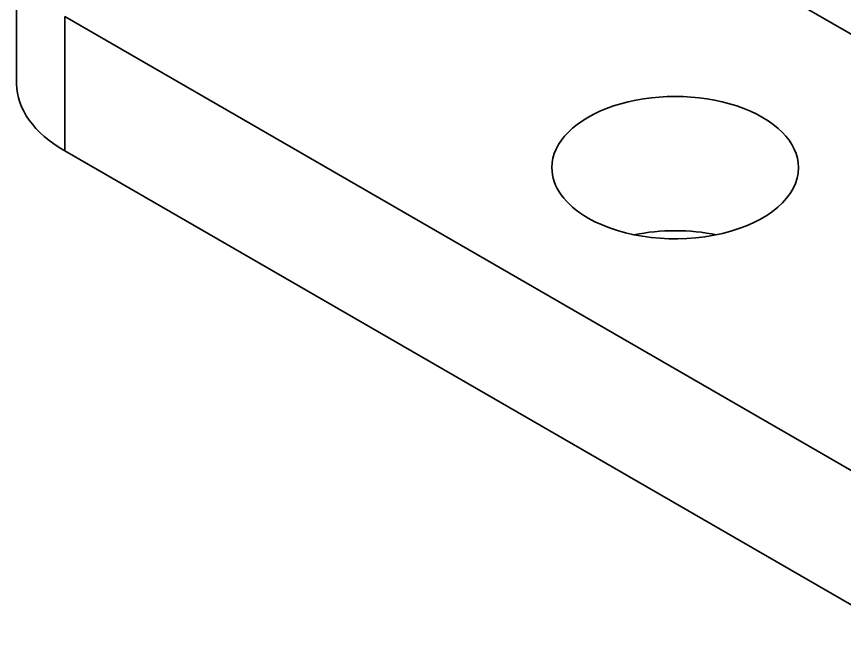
# Model space of a CAD drawing. Header units: millimetres. Extents: x -105 to 105, y -148 to 148.
# Drawn here: x 49.89 to 59.96, y -31.09 to -23.33 of the extents above; entities that cross this region are included whole.
import ezdxf

# ---------------------------------------------------------------- set-up
doc = ezdxf.new("R2010")
doc.units = ezdxf.units.MM
doc.layers.add('粗实线层', color=7, linetype='Continuous', lineweight=35)

msp = doc.modelspace()

# ---------------------------------------------------------------- linework, layer by layer
at = {"layer": '粗实线层', "color": 7, "lineweight": 35, "ltscale": 0.228258}
for p, q in [((65.824, -26.88), (54.934, -20.593)), ((49.894, -24.145), (49.894, -22.512)), ((61.086, -29.452), (50.48, -23.329)), ((50.48, -24.962), (50.48, -23.329)), ((61.086, -31.085), (50.48, -24.962))]:
    msp.add_line(p, q, dxfattribs=at)
for centre, major_axis, start_param, end_param in [((51.894, -24.145), (2, 0), 3.141593, 3.926991), ((57.904, -25.166), (1.5, 0), 0, 3.141593), ((57.904, -25.166), (1.5, 0), 3.141593, 3.926991), ((57.904, -25.166), (1.5, 0), 3.926991, 6.283185), ((57.904, -26.799), (1.5, 0), 1.23028, 1.911314)]:
    msp.add_ellipse(centre, major_axis=major_axis, ratio=0.57735, start_param=start_param, end_param=end_param, dxfattribs=at)

doc.saveas('drawing.dxf')
